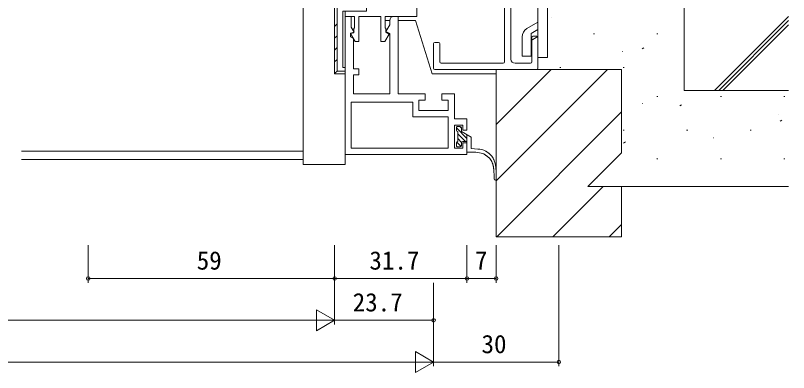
# Model space of a CAD drawing. Units: millimetres, scale not verified. Extents: x -567 to 567, y -403 to 403.
# Drawn here: x 255.8 to 440.9, y -253.5 to -168.1 of the extents above; entities that cross this region are included whole.
import ezdxf
from ezdxf.enums import TextEntityAlignment as Align

# ---------------------------------------------------------------- set-up
doc = ezdxf.new("R2010")
doc.units = ezdxf.units.MM
doc.header["$LTSCALE"] = 2
for name, color, linetype, lineweight in [('0-1_USER1', 2, 'Continuous', 9), ('0-2_YKK_ZWAK', 4, 'Continuous', 9), ('0-3_YKK_11', 3, 'Continuous', 18), ('0-4_YKK_12', 3, 'Continuous', 9), ('0-5_YKK_13', 7, 'Continuous', 9), ('0-7_YSS_K', 6, 'Continuous', 9)]:
    doc.layers.add(name, color=color, linetype=linetype, lineweight=lineweight)
doc.styles.add('ＭＳ ゴシック', font='')
doc.styles.get('ＭＳ ゴシック').set_extended_font_data('MS Gothic')

msp = doc.modelspace()

# ---------------------------------------------------------------- linework, layer by layer
at = {"layer": '0-1_USER1'}
for p, q in [((257.181, -200.498), (324.681, -200.498)), ((257.181, -202.498), (324.681, -202.498))]:
    msp.add_line(p, q, dxfattribs=at)
at = {"layer": '0-2_YKK_ZWAK'}
for p, q in [((380.882, -178.128), (380.882, -113.872)), ((383.182, -178.128), (383.182, -113.872)), ((345.381, -169.3), (344.279, -169.3)), ((380.882, -169.661), (378.232, -171.191)), ((380.883, -171.393), (379.231, -172.347)), ((377.083, -173.183), (377.083, -177.825)), ((379.231, -172.347), (379.231, -177.825)), ((380.883, -173.125), (379.231, -174.079)), ((377.082, -177.825), (379.231, -177.825)), ((383.182, -178.128), (380.882, -178.128)), ((361.381, -194.9), (361.381, -195.55)), ((363.881, -197.471), (361.381, -194.971)), ((362.281, -194.6), (361.681, -194.6)), ((361.681, -198.25), (361.681, -195.85)), ((362.581, -195.048), (362.132, -194.6)), ((362.581, -194.9), (362.581, -195.85)), ((364.881, -197.178), (362.581, -195.85)), ((363.537, -198.25), (361.681, -196.394)), ((362.602, -198.438), (361.681, -197.516)), ((363.881, -196.601), (363.881, -200.8)), ((364.881, -199.872), (364.881, -197.178)), ((361.381, -198.55), (361.381, -199.2)), ((362.473, -199.431), (361.429, -198.387)), ((362.281, -199.5), (361.681, -199.5)), ((362.581, -198.55), (362.581, -199.2)), ((362.881, -198.25), (363.881, -198.25)), ((364.881, -199.872), (366.494, -200.045)), ((334.681, -203.748), (334.681, -200.998)), ((366.019, -200.8), (363.881, -200.8))]:
    msp.add_line(p, q, dxfattribs=at)
for points in [[(334.681, -203.748), (324.681, -203.748), (324.681, -164.498)], [(370.881, -182), (355.575, -182), (351.575, -169.3), (347.381, -169.3)], [(367.709, -201.1), (367.799, -201.154), (367.888, -201.207), (367.977, -201.261), (368.065, -201.316), (368.153, -201.37), (368.241, -201.425), (368.328, -201.481), (368.414, -201.537), (368.499, -201.594), (368.582, -201.652), (368.665, -201.711), (368.746, -201.771), (368.826, -201.832), (368.905, -201.894), (368.982, -201.958), (369.056, -202.023), (369.129, -202.089), (369.2, -202.157), (369.269, -202.227), (369.336, -202.299), (369.4, -202.372), (369.462, -202.448), (369.521, -202.525), (369.577, -202.605), (369.631, -202.687), (369.682, -202.771), (369.731, -202.856), (369.777, -202.944), (369.822, -203.033), (369.864, -203.124), (369.903, -203.217), (369.941, -203.312), (369.976, -203.408), (370.01, -203.506), (370.041, -203.605), (370.071, -203.706), (370.099, -203.808), (370.125, -203.912), (370.149, -204.017)], [(368.371, -200.519), (368.465, -200.584), (368.558, -200.649), (368.652, -200.714), (368.744, -200.78), (368.836, -200.846), (368.926, -200.912), (369.016, -200.98), (369.104, -201.048), (369.191, -201.117), (369.276, -201.188), (369.359, -201.259), (369.44, -201.332), (369.518, -201.407), (369.594, -201.483), (369.668, -201.561), (369.738, -201.641), (369.806, -201.723), (369.871, -201.806), (369.933, -201.891), (369.993, -201.978), (370.05, -202.067), (370.105, -202.157), (370.157, -202.248), (370.207, -202.342), (370.255, -202.437), (370.3, -202.533), (370.343, -202.631), (370.384, -202.73), (370.423, -202.83), (370.459, -202.932), (370.494, -203.035), (370.527, -203.14), (370.558, -203.246), (370.587, -203.352), (370.614, -203.46), (370.64, -203.57), (370.663, -203.68), (370.686, -203.791), (370.706, -203.904)], [(370.149, -204.017), (370.172, -204.124), (370.193, -204.231), (370.212, -204.34), (370.23, -204.45), (370.247, -204.561), (370.262, -204.674), (370.276, -204.787), (370.289, -204.901), (370.3, -205.016), (370.311, -205.132), (370.32, -205.249), (370.329, -205.366), (370.337, -205.485), (370.343, -205.604), (370.349, -205.723), (370.354, -205.844), (370.359, -205.964), (370.363, -206.086), (370.366, -206.207), (370.369, -206.329), (370.372, -206.452), (370.374, -206.574), (370.375, -206.697), (370.377, -206.82), (370.378, -206.944), (370.379, -207.067), (370.381, -207.19)], [(370.706, -203.904), (370.726, -204.017), (370.743, -204.131), (370.76, -204.246), (370.775, -204.362), (370.789, -204.479), (370.801, -204.597), (370.812, -204.715), (370.823, -204.834), (370.832, -204.954), (370.84, -205.075), (370.847, -205.196), (370.854, -205.317), (370.859, -205.44), (370.864, -205.562), (370.868, -205.685), (370.872, -205.809), (370.874, -205.933), (370.877, -206.057), (370.878, -206.182), (370.88, -206.307), (370.88, -206.432), (370.881, -206.558), (370.881, -206.684), (370.881, -206.809), (370.881, -206.935), (370.881, -207.061), (370.881, -207.187)]]:
    msp.add_lwpolyline(points, dxfattribs=at)
for centre, radius, start, end in [((379.383, -173.183), 2.3, 120.00253, 180.00228), ((361.681, -194.9), 0.3, 89.99973, 180), ((361.681, -195.55), 0.3, 180, 269.99973), ((362.281, -194.9), 0.3, 0, 89.99973), ((361.681, -198.55), 0.3, 89.99973, 180), ((361.681, -199.2), 0.3, 180, 270.00005), ((362.281, -199.2), 0.3, 270.00005, 0), ((362.881, -198.55), 0.3, 90, 180), ((365.479, -208.756), 7.974, 73.75578, 86.11442), ((366.691, -203.217), 3.178, 58.09093, 93.55428), ((370.631, -207.19), 0.25, 180, 0)]:
    msp.add_arc(centre, radius, start, end, dxfattribs=at)
at = {"layer": '0-3_YKK_11'}
for p, q in [((415.882, -186), (415.882, -66)), ((400.882, -181), (370.882, -181)), ((370.882, -181), (370.882, -221)), ((415.882, -186), (440.882, -186)), ((392.782, -209), (400.882, -209)), ((400.882, -209), (440.882, -209)), ((400.882, -221), (400.882, -209)), ((370.882, -221), (400.882, -221))]:
    msp.add_line(p, q, dxfattribs=at)
msp.add_lwpolyline([(392.782, -209), (400.882, -200.9), (400.882, -181)], dxfattribs=at)
at = {"layer": '0-4_YKK_12'}
for p, q in [((423.161, -186), (440.882, -168.279)), ((384.093, -168.487), (384.14, -168.47)), ((424.161, -186), (440.882, -169.279)), ((425.161, -186), (440.882, -170.279)), ((394.157, -172.475), (394.407, -172.475)), ((409.357, -172.475), (409.607, -172.475)), ((405.822, -176.086), (406.239, -175.81)), ((401.039, -176.691), (401.086, -176.674)), ((370.882, -194.174), (384.056, -181)), ((370.882, -207.645), (397.526, -181)), ((386.082, -180.55), (386.332, -180.55)), ((401.282, -180.55), (401.532, -180.55)), ((409.357, -187.425), (409.607, -187.425)), ((424.557, -187.425), (424.807, -187.425)), ((439.757, -187.425), (440.007, -187.425)), ((405.919, -189.167), (405.966, -189.151)), ((414.846, -189.702), (415.263, -189.426)), ((370.997, -221), (400.882, -191.115)), ((438.465, -191.847), (438.512, -191.83)), ((438.859, -193.397), (439.276, -193.121)), ((401.282, -195.5), (401.532, -195.5)), ((416.482, -195.5), (416.732, -195.5)), ((431.682, -195.5), (431.932, -195.5)), ((422.864, -197.371), (422.911, -197.355)), ((401.399, -198.602), (401.816, -198.326)), ((409.149, -202.228), (409.196, -202.212)), ((409.357, -202.375), (409.607, -202.375)), ((424.557, -202.375), (424.807, -202.375)), ((439.757, -202.375), (440.007, -202.375)), ((395.198, -207.169), (395.245, -207.152)), ((384.467, -221), (396.467, -209)), ((397.937, -221), (400.882, -218.056))]:
    msp.add_line(p, q, dxfattribs=at)
at = {"layer": '0-5_YKK_13'}
for p, q in [((374.381, -113.5), (374.381, -178.5)), ((372.881, -179.2), (372.881, -160.3)), ((332.181, -170.686), (332.781, -170.086)), ((332.181, -173.515), (332.781, -172.915)), ((379.381, -179.2), (379.381, -173.3)), ((379.681, -173), (380.581, -173)), ((380.881, -173.3), (380.881, -180.7)), ((332.181, -176.343), (332.781, -175.743)), ((355.881, -180.7), (355.881, -174.8)), ((356.181, -174.5), (357.081, -174.5)), ((357.381, -174.8), (357.381, -179.2)), ((332.181, -179.172), (332.781, -178.572)), ((357.681, -179.5), (372.581, -179.5)), ((375.381, -179.5), (379.081, -179.5)), ((332.269, -181.912), (332.781, -181.4)), ((380.581, -181), (356.181, -181)), ((359.381, -199.8), (336.181, -199.8))]:
    msp.add_line(p, q, dxfattribs=at)
for points in [[(332.181, -166), (332.181, -182), (334.681, -182), (334.681, -180.5), (334.181, -180.5), (334.181, -167), (339.781, -167), (339.781, -165), (340.781, -165), (341.139, -165.985), (342.267, -165.574), (341.925, -164.634), (343.181, -164.177), (343.181, -149.7), (342.681, -149.2)], [(334.681, -167), (334.681, -168.3), (336.981, -168.3), (336.981, -171), (336.781, -171.2), (336.781, -172.2), (336.025, -172.402), (337.121, -174.3), (337.981, -174.3), (337.981, -168.3), (343.281, -168.3), (343.281, -174.3), (344.206, -174.3), (345.227, -172.531), (344.481, -172.1), (344.481, -171.2), (344.281, -171), (344.281, -168.3), (351.881, -168.3), (351.881, -163.1)], [(337.774, -165.6), (332.781, -165.6), (332.781, -181.4), (334.681, -181.4), (334.681, -181.7)], [(334.681, -201.3), (334.681, -168.3), (336.181, -168.3), (336.181, -170.9), (336.836, -172.035), (335.981, -172.264), (335.981, -173.2), (336.681, -173.604), (336.681, -180.8), (337.981, -180.8), (337.981, -182.3), (336.681, -182.3), (336.681, -186.8), (345.381, -186.8), (345.381, -172.401), (344.471, -171.876), (345.381, -170.3), (345.381, -169.3)], [(346.381, -168.3), (347.381, -168.3), (347.381, -186.8), (353.881, -186.8), (353.881, -188.3), (352.381, -188.3), (352.381, -190.8), (359.381, -190.8), (359.381, -188.3), (357.881, -188.3), (357.881, -186.8), (360.881, -186.8), (360.881, -192.8), (363.881, -192.8), (363.881, -195.55), (362.881, -195.55), (362.881, -194.3), (360.881, -194.3), (360.881, -199.8), (362.881, -199.8), (362.881, -198.55), (363.881, -198.55), (363.881, -201.3), (334.681, -201.3)]]:
    msp.add_lwpolyline(points, dxfattribs=at)
msp.add_lwpolyline([(359.381, -199.8), (336.181, -199.8), (336.181, -188.8), (350.881, -188.8), (350.881, -192.3), (359.381, -192.3)], close=True, dxfattribs=at)
for centre, radius, start, end in [((346.381, -169.3), 1, 90.00001, 179.99999), ((379.681, -173.3), 0.3, 90, 180), ((380.581, -173.3), 0.3, 0, 90), ((356.181, -174.8), 0.3, 90, 180), ((357.081, -174.8), 0.3, 0, 90), ((357.681, -179.2), 0.3, 180, 270), ((372.581, -179.2), 0.3, 270, 0), ((375.381, -178.5), 1, 180, 270), ((379.081, -179.2), 0.3, 270, 0), ((356.181, -180.7), 0.3, 180, 270), ((380.581, -180.7), 0.3, 270, 0)]:
    msp.add_arc(centre, radius, start, end, dxfattribs=at)
at = {"layer": '0-7_YSS_K'}
for p, q in [((273.181, -223), (273.181, -232)), ((332.181, -223), (332.181, -232)), ((332.181, -223), (332.181, -242)), ((332.181, -223), (332.181, -242)), ((332.181, -223), (332.181, -232)), ((363.881, -223), (363.881, -232)), ((363.881, -223), (363.881, -232)), ((370.881, -223), (370.881, -232)), ((385.881, -223), (385.881, -252)), ((332.181, -231), (273.181, -231)), ((332.181, -231), (363.881, -231)), ((363.881, -231), (370.881, -231)), ((355.881, -232), (355.881, -242)), ((355.881, -232), (355.881, -252)), ((355.881, -232), (355.881, -252)), ((332.181, -241), (327.851, -238.5)), ((327.851, -238.5), (327.851, -243.5)), ((17.181, -241), (327.181, -241)), ((332.181, -241), (323.52, -241)), ((332.181, -241), (327.851, -243.5)), ((332.181, -241), (355.881, -241)), ((355.881, -251), (351.551, -248.5)), ((351.551, -248.5), (351.551, -253.5)), ((-6.519, -251), (350.881, -251)), ((355.881, -251), (347.22, -251)), ((355.881, -251), (351.551, -253.5)), ((355.881, -251), (385.881, -251))]:
    msp.add_line(p, q, dxfattribs=at)
for centre in [(273.181, -231), (332.181, -231), (332.181, -231), (363.881, -231), (363.881, -231), (370.881, -231), (355.881, -241), (385.881, -251)]:
    msp.add_circle(centre, 0.425, dxfattribs=at)

# ---------------------------------------------------------------- texts
at = {"layer": '0-7_YSS_K', "style": 'ＭＳ ゴシック'}
for s, p in [('59', (299.161, -230.2)), ('31.7', (340.511, -230.2)), ('7', (365.781, -230.2)), ('23.7', (336.511, -240.2)), ('30', (367.361, -250.2))]:
    msp.add_text(s, height=4.399, dxfattribs=at).set_placement(p, align=Align.BOTTOM_LEFT)

doc.saveas('drawing.dxf')
